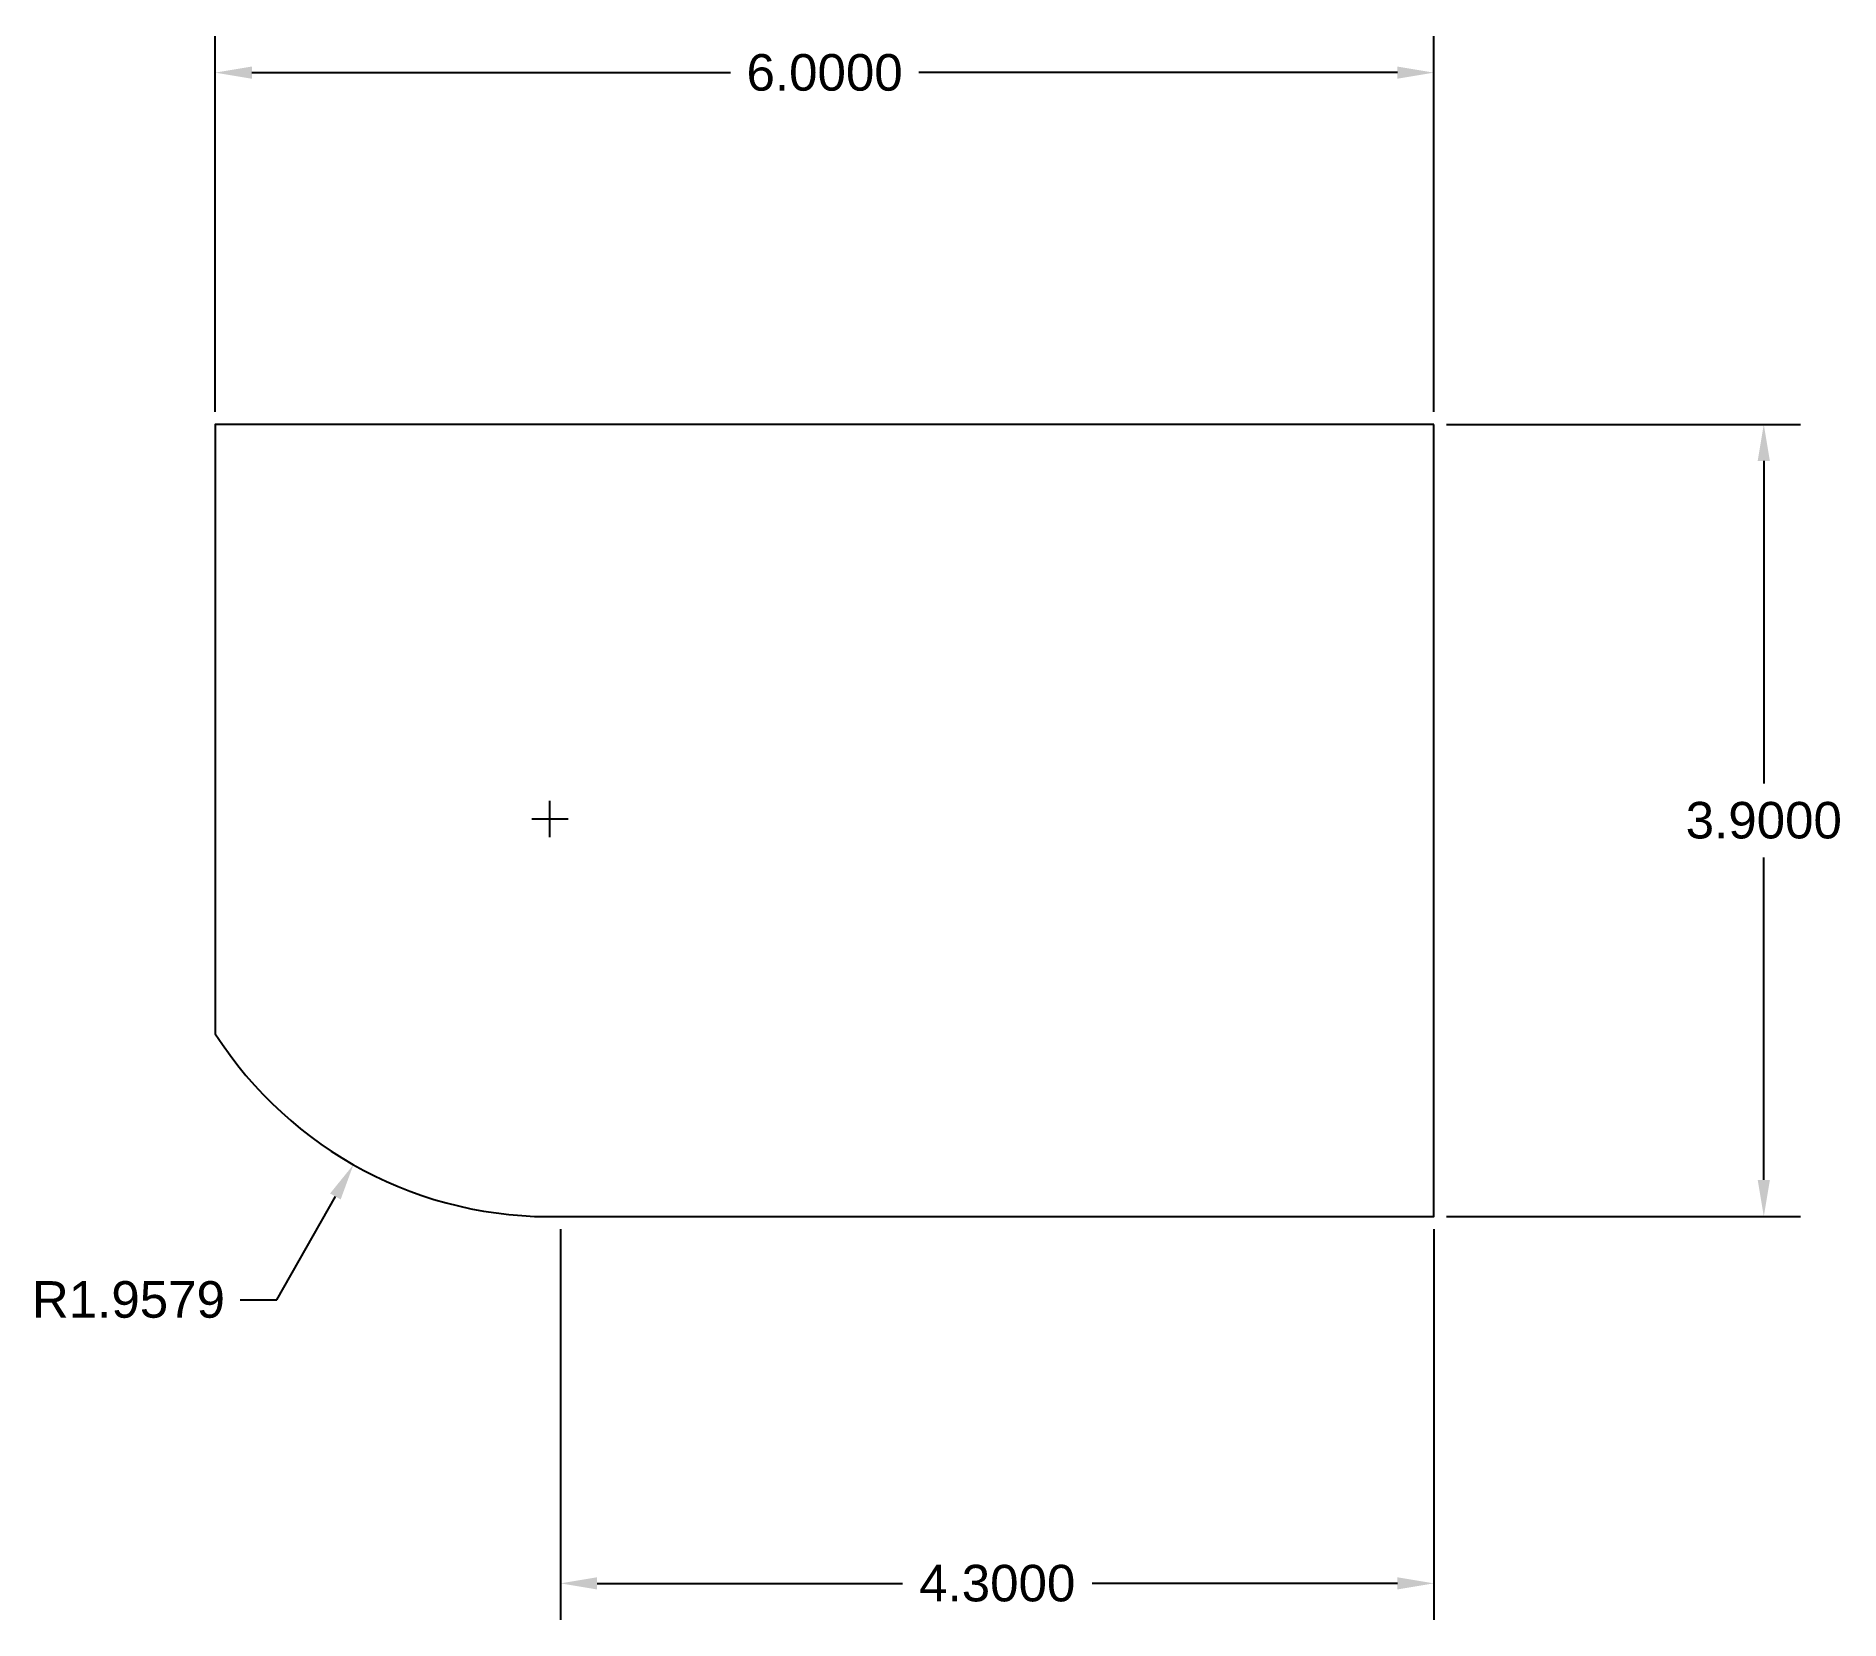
# Model space of a CAD drawing. Header units: inches. Extents: x 14.05 to 22.93, y 14.11 to 21.91.
import ezdxf

# ---------------------------------------------------------------- set-up
doc = ezdxf.new("R2010")
doc.units = ezdxf.units.IN
doc.header["$MEASUREMENT"] = 0
doc.layers.add('dimensiuni', color=51, linetype='Continuous')
doc.layers.add('plan sus', color=234, linetype='Continuous')
doc.styles.get("Standard").update_dxf_attribs({"font": 'arial.ttf'})
doc.dimstyles.get("Standard").update_dxf_attribs({"dimtxt": 0.18, "dimasz": 0.18, "dimexe": 0.18, "dimexo": 0.0625, "dimgap": 0.09, "dimtad": 0, "dimtih": 1, "dimtoh": 1, "dimdec": 4, "dimzin": 0, "dimdsep": 46, "dimtxsty": 'Standard', "dimcen": 0.09, "dimadec": 0, "dimazin": 0, "dimtfac": 1, "dimtdec": 4, "dimtofl": 0, "dimtmove": 0, "dimatfit": 3, "dimfxl": 1, "dimtolj": 1, "dimtzin": 0, "dimarcsym": 0})

# ---------------------------------------------------------------- blocks, each defined once
blk = doc.blocks.new('*D1')
at = {"layer": 'Defpoints', "color": 0, "transparency": 16777216}
for p in [(20.9344, 21.7295), (14.9344, 19.9978), (20.9344, 19.9978)]:
    blk.add_point(p, dxfattribs=at)
at = {"layer": 'dimensiuni', "color": 0, "lineweight": -2, "transparency": 16777216}
for p, q in [((14.9344, 20.0603), (14.9344, 21.9095)), ((20.9344, 20.0603), (20.9344, 21.9095)), ((15.1144, 21.7295), (17.4706, 21.7295)), ((20.7544, 21.7295), (18.3982, 21.7295))]:
    blk.add_line(p, q, dxfattribs=at)
at = {"layer": 'dimensiuni', "color": 0, "transparency": 16777216}
for points in [[(15.1144, 21.7595), (15.1144, 21.6995), (14.9344, 21.7295)], [(20.7544, 21.7595), (20.7544, 21.6995), (20.9344, 21.7295)]]:
    blk.add_solid(points, dxfattribs=at)
at = {"layer": 'dimensiuni', "color": 0, "transparency": 16777216, "insert": (17.9344, 21.7295), "char_height": 0.18, "attachment_point": 5}
blk.add_mtext('\\A1;6.0000', dxfattribs=at)
blk = doc.blocks.new('*D2')
at = {"layer": 'Defpoints', "color": 0, "transparency": 16777216}
for p in [(20.9344, 19.9978), (20.9344, 16.0978), (22.5585, 16.0978)]:
    blk.add_point(p, dxfattribs=at)
at = {"layer": 'dimensiuni', "color": 0, "lineweight": -2, "transparency": 16777216}
for p, q in [((20.9969, 19.9978), (22.7385, 19.9978)), ((22.5585, 19.8178), (22.5585, 18.2298)), ((22.5585, 16.2778), (22.5585, 17.8658)), ((20.9969, 16.0978), (22.7385, 16.0978))]:
    blk.add_line(p, q, dxfattribs=at)
at = {"layer": 'dimensiuni', "color": 0, "transparency": 16777216}
for points in [[(22.5285, 19.8178), (22.5885, 19.8178), (22.5585, 19.9978)], [(22.5285, 16.2778), (22.5885, 16.2778), (22.5585, 16.0978)]]:
    blk.add_solid(points, dxfattribs=at)
at = {"layer": 'dimensiuni', "color": 0, "transparency": 16777216, "insert": (22.5585, 18.0478), "char_height": 0.18, "attachment_point": 5}
blk.add_mtext('\\A1;3.9000', dxfattribs=at)
blk = doc.blocks.new('*D3')
at = {"layer": 'Defpoints', "color": 0, "transparency": 16777216}
for p in [(16.6344, 16.0978), (20.9344, 16.0978), (16.6344, 14.2916)]:
    blk.add_point(p, dxfattribs=at)
at = {"layer": 'dimensiuni', "color": 0, "lineweight": -2, "transparency": 16777216}
for p, q in [((16.6344, 16.0353), (16.6344, 14.1116)), ((20.9344, 16.0353), (20.9344, 14.1116)), ((16.8144, 14.2916), (18.3174, 14.2916)), ((20.7544, 14.2916), (19.2513, 14.2916))]:
    blk.add_line(p, q, dxfattribs=at)
at = {"layer": 'dimensiuni', "color": 0, "transparency": 16777216}
for points in [[(16.8144, 14.3216), (16.8144, 14.2616), (16.6344, 14.2916)], [(20.7544, 14.3216), (20.7544, 14.2616), (20.9344, 14.2916)]]:
    blk.add_solid(points, dxfattribs=at)
at = {"layer": 'dimensiuni', "color": 0, "transparency": 16777216, "insert": (18.7844, 14.2916), "char_height": 0.18, "attachment_point": 5}
blk.add_mtext('\\A1;4.3000', dxfattribs=at)
blk = doc.blocks.new('*D4')
at = {"layer": 'Defpoints', "color": 0, "transparency": 16777216}
for p in [(16.5823, 18.055), (15.6146, 16.353)]:
    blk.add_point(p, dxfattribs=at)
at = {"layer": 'dimensiuni', "color": 0, "lineweight": -2, "transparency": 16777216}
for p, q in [((16.5823, 17.965), (16.5823, 18.145)), ((16.4923, 18.055), (16.6723, 18.055)), ((15.2367, 15.6882), (15.5256, 16.1965)), ((15.0567, 15.6882), (15.2367, 15.6882))]:
    blk.add_line(p, q, dxfattribs=at)
at = {"layer": 'dimensiuni', "color": 0, "transparency": 16777216}
blk.add_solid([(15.4996, 16.2113), (15.5517, 16.1817), (15.6146, 16.353)], dxfattribs=at)
at = {"layer": 'dimensiuni', "color": 0, "transparency": 16777216, "insert": (14.5067, 15.6882), "char_height": 0.18, "attachment_point": 5}
blk.add_mtext('\\A1;R1.9579', dxfattribs=at)

msp = doc.modelspace()

# ---------------------------------------------------------------- linework, layer by layer
at = {"layer": 'plan sus'}
msp.add_lwpolyline([(20.93438, 19.9978), (14.93438, 19.9978), (14.93438, 16.9978, 0.2625471), (16.63438, 16.0978), (20.93438, 16.0978)], format="xyb", close=True, dxfattribs=at)

# ---------------------------------------------------------------- dimensions: what is measured, and where the dimension line sits
at = {"layer": 'dimensiuni'}
for base, p1, p2, picture, middle in [((20.93438, 21.7295), (14.93438, 19.9978), (20.93438, 19.9978), '*D1', (17.93438, 21.7295)), ((16.63438, 14.29164), (20.93438, 16.0978), (16.63438, 16.0978), '*D3', (18.78438, 14.29164))]:
    dim = msp.add_linear_dim(base=base, p1=p1, p2=p2, dimstyle='Standard', dxfattribs=at)
    dim.commit()
    dim.dimension.update_dxf_attribs({"geometry": picture, "text_midpoint": middle})
dim = msp.add_linear_dim(base=(22.55847, 16.0978), p1=(20.93438, 19.9978), p2=(20.93438, 16.0978), angle=90, dimstyle='Standard', dxfattribs=at)
dim.commit()
dim.dimension.update_dxf_attribs({"geometry": '*D2', "text_midpoint": (22.55847, 18.0478)})
dim = msp.add_radius_dim(center=(16.5823, 18.05497), mpoint=(15.61461, 16.35296), dimstyle='Standard', dxfattribs=at)
dim.commit()
dim.dimension.update_dxf_attribs({"geometry": '*D4', "text_midpoint": (14.50672, 15.68821), "dimtype": 164})

doc.saveas('drawing.dxf')
